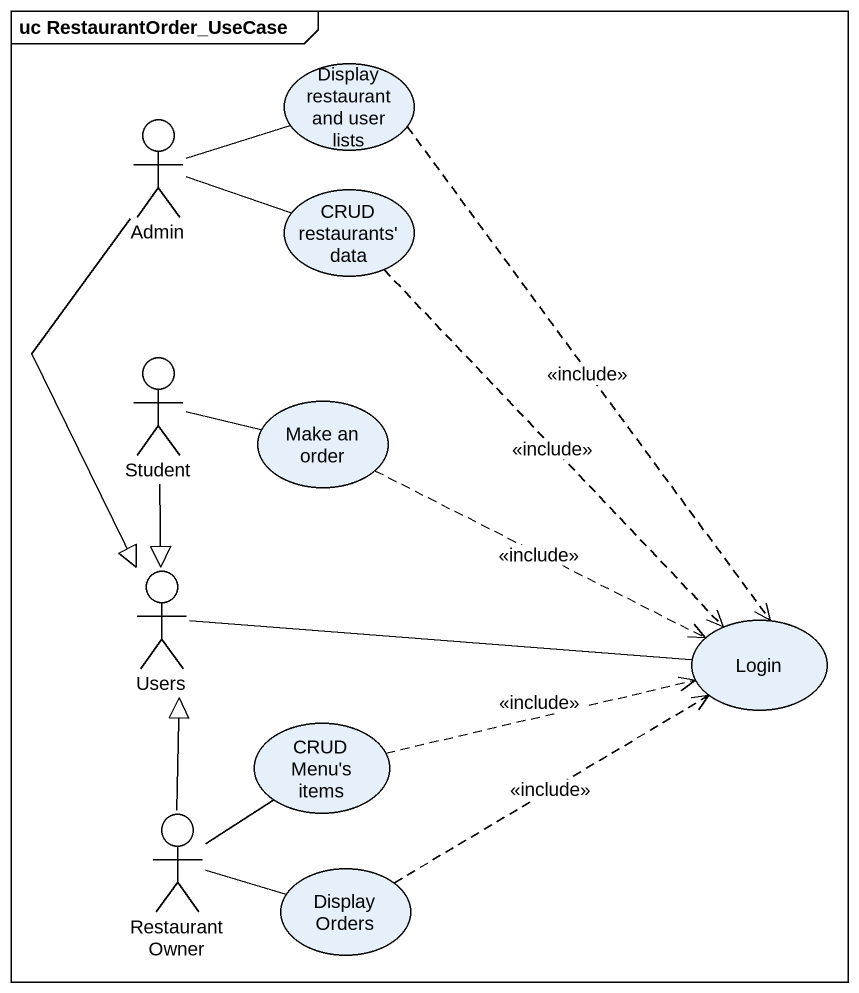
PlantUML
@startuml
mainframe uc RestaurantOrder_UseCase
usecase "Display restaurant and user lists" as Display_restaurant_and_user
actor Admin
usecase "CRUD restaurants' data" as CRUD_restaurants_data
actor Student
usecase "Make an order" as Make_an_order
actor Users
usecase Login
usecase "CRUD Menu's items" as CRUD_Menu_s_items
actor "Restaurant Owner" as Restaurant_Owner
usecase "Display Orders" as Display_Orders
Display_restaurant_and_user ..> Login : <<include>>
Admin -right- Display_restaurant_and_user
Admin -right- CRUD_restaurants_data
Admin --|> Users
CRUD_restaurants_data ..> Login : <<include>>
Student -right- Make_an_order
Student --|> Users
Make_an_order .right.> Login : <<include>>
Users -right- Login
CRUD_Menu_s_items .right.> Login : <<include>>
Restaurant_Owner -up-|> Users
Restaurant_Owner -up- CRUD_Menu_s_items
Restaurant_Owner -right- Display_Orders
Display_Orders .right.> Login : <<include>>
@enduml
